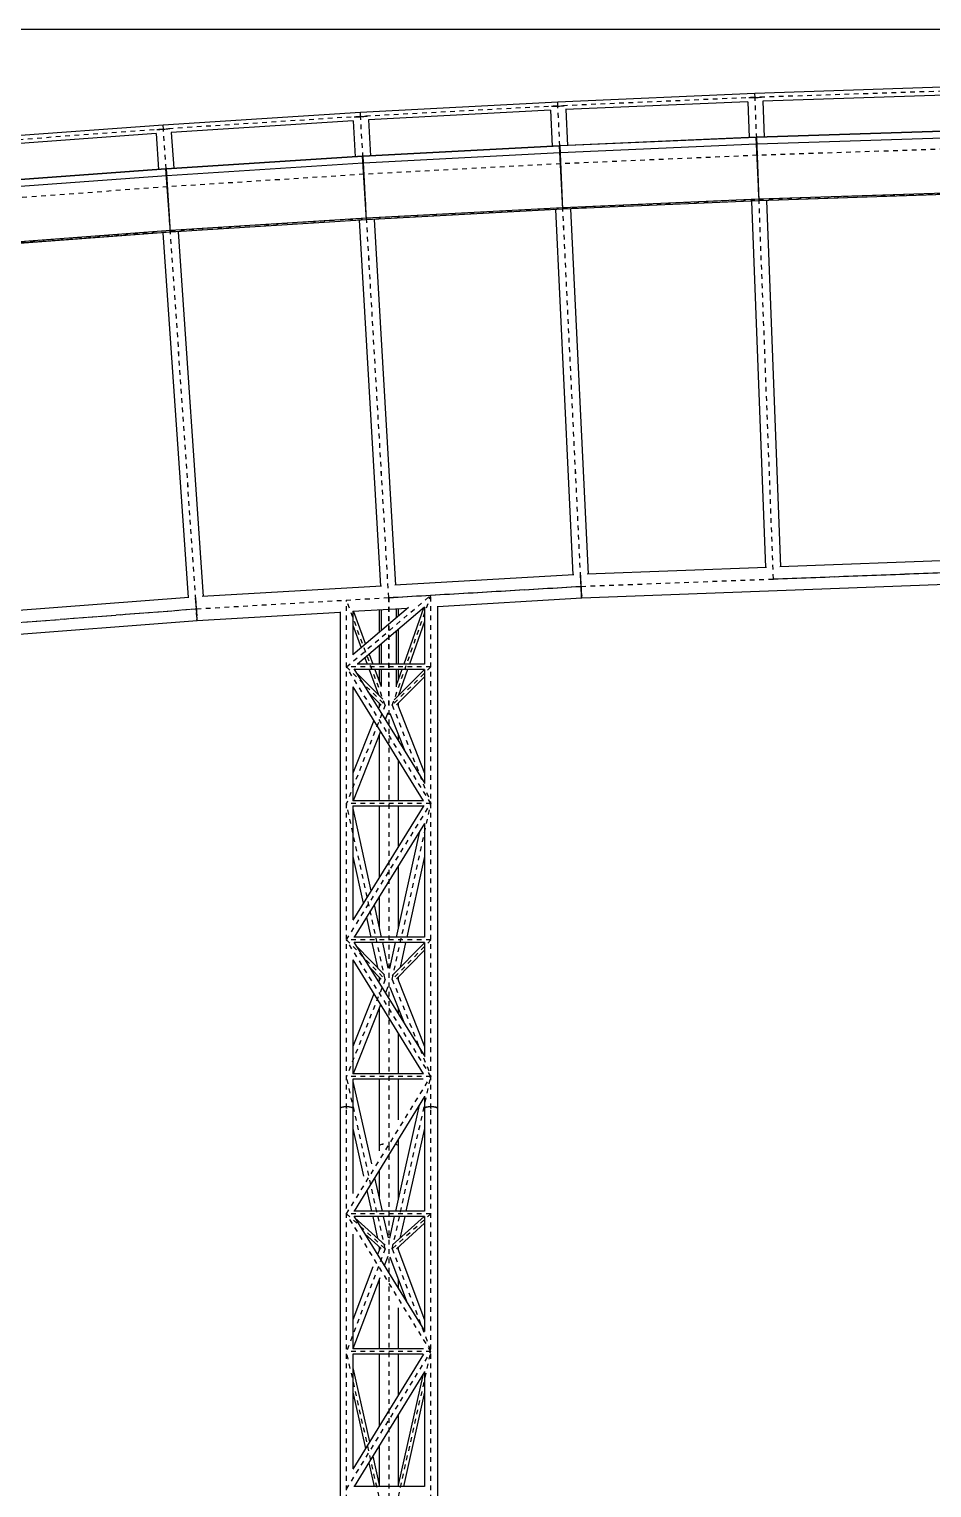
# Model space of a CAD drawing. Header units: millimetres. Extents: x 149919 to 150445, y 136651 to 136866.
# Drawn here: x 150285.9 to 150305.14, y 136834.44 to 136865.53 of the extents above; entities that cross this region are included whole.
import ezdxf

# ---------------------------------------------------------------- set-up
doc = ezdxf.new("R2010")
doc.units = ezdxf.units.MM
doc.header["$LTSCALE"] = 0.25
doc.linetypes.add('CENTER', pattern=[50.8, 31.75, -6.35, 6.35, -6.35])
doc.linetypes.add('XKITLINE00', pattern=[0])

# ---------------------------------------------------------------- blocks, each defined once
blk = doc.blocks.new('çatıı')
at = {"color": 8, "linetype": 'XKITLINE00'}
for p, q in [((16376.1, 21392.2), (15955.6, 21378.3)), ((15535.1, 21360.1), (15114.6, 21337.7)), ((15535.5, 21351.7), (15535.1, 21360.1)), ((15955.5, 21378.3), (15535.2, 21360.1)), ((15535.5, 21351.7), (15535.2, 21360.1)), ((15940.1, 21360.8), (15552, 21344)), ((15940.1, 21360.8), (15943, 21284.3)), ((15942.5, 21368.8), (15942.2, 21368.9)), ((15944.5, 21368.8), (15942.5, 21368.8)), ((15942.9, 21368.9), (15942.8, 21368.9)), ((15944.9, 21368.8), (15942.9, 21368.9)), ((15946.9, 21368.7), (15944.5, 21368.8)), ((15947.2, 21368.8), (15944.9, 21368.8)), ((15949.7, 21368.7), (15946.9, 21368.7)), ((15949.9, 21368.8), (15947.2, 21368.8)), ((15952.8, 21368.8), (15949.7, 21368.7)), ((15952.9, 21368.8), (15949.9, 21368.8)), ((15955.9, 21368.9), (15952.8, 21368.8)), ((15955.9, 21368.9), (15952.9, 21368.8)), ((15955.9, 21369.9), (15955.5, 21378.3)), ((15955.9, 21369.9), (15955.6, 21378.3)), ((15955.9, 21369.9), (15955.9, 21368.9)), ((15955.9, 21369.9), (15955.9, 21368.9)), ((15959, 21369.1), (15955.9, 21368.9)), ((15959.1, 21369), (15955.9, 21368.9)), ((15961.9, 21369.2), (15959, 21369.1)), ((15962.1, 21369.2), (15959.1, 21369)), ((15964.6, 21369.4), (15961.9, 21369.2)), ((15964.9, 21369.4), (15962.1, 21369.2)), ((15966.9, 21369.6), (15964.6, 21369.4)), ((15967.3, 21369.6), (15964.9, 21369.4)), ((15968.9, 21369.9), (15966.9, 21369.6)), ((15969.3, 21369.9), (15967.3, 21369.6)), ((15969, 21369.9), (15968.9, 21369.9)), ((15969.6, 21369.9), (15969.3, 21369.9)), ((16360.5, 21374.9), (15972.3, 21362)), ((15972.3, 21362), (15975.3, 21285.5)), ((15114.5, 21337.7), (14694.2, 21310.9)), ((15101.6, 21327.9), (15101.3, 21328)), ((15103.6, 21327.9), (15101.6, 21327.9)), ((15102.1, 21328), (15101.9, 21328)), ((15104, 21328), (15102.1, 21328)), ((15106.1, 21327.9), (15103.6, 21327.9)), ((15106.4, 21328), (15104, 21328)), ((15108.9, 21328), (15106.1, 21327.9)), ((15109.1, 21328), (15106.4, 21328)), ((15111.9, 21328.1), (15108.9, 21328)), ((15112, 21328.1), (15109.1, 21328)), ((15115.1, 21328.3), (15111.9, 21328.1)), ((15115.1, 21328.3), (15112, 21328.1)), ((15115, 21329.3), (15114.5, 21337.7)), ((15115, 21329.3), (15114.6, 21337.7)), ((15115, 21329.3), (15115.1, 21328.3)), ((15115, 21329.3), (15115.1, 21328.3)), ((15118.2, 21328.5), (15115.1, 21328.3)), ((15118.1, 21328.5), (15115.1, 21328.3)), ((15121, 21328.7), (15118.1, 21328.5)), ((15121.2, 21328.7), (15118.2, 21328.5)), ((15123.7, 21329), (15121, 21328.7)), ((15124, 21329), (15121.2, 21328.7)), ((15126.1, 21329.2), (15123.7, 21329)), ((15126.4, 21329.2), (15124, 21329)), ((15128, 21329.5), (15126.1, 21329.2)), ((15128.4, 21329.5), (15126.4, 21329.2)), ((15128.1, 21329.5), (15128, 21329.5)), ((15128.8, 21329.6), (15128.4, 21329.5)), ((15519.9, 21342.5), (15131.6, 21321.8)), ((15519.8, 21342.5), (15523.5, 21266)), ((15522.2, 21350.5), (15521.8, 21350.6)), ((15524.2, 21350.5), (15522.2, 21350.5)), ((15522.6, 21350.6), (15522.4, 21350.6)), ((15524.6, 21350.5), (15522.6, 21350.6)), ((15526.6, 21350.5), (15524.2, 21350.5)), ((15526.9, 21350.5), (15524.6, 21350.5)), ((15529.4, 21350.5), (15526.6, 21350.5)), ((15529.6, 21350.6), (15526.9, 21350.5)), ((15532.4, 21350.6), (15529.4, 21350.5)), ((15532.6, 21350.6), (15529.6, 21350.6)), ((15535.6, 21350.7), (15532.4, 21350.6)), ((15535.6, 21350.8), (15532.6, 21350.6)), ((15535.5, 21351.7), (15535.6, 21350.8)), ((15535.5, 21351.7), (15535.6, 21350.8)), ((15538.7, 21350.9), (15535.6, 21350.7)), ((15538.6, 21350.9), (15535.6, 21350.8)), ((15541.6, 21351.1), (15538.6, 21350.9)), ((15541.8, 21351.1), (15538.7, 21350.9)), ((15544.2, 21351.3), (15541.6, 21351.1)), ((15544.5, 21351.3), (15541.8, 21351.1)), ((15546.6, 21351.6), (15544.2, 21351.3)), ((15547, 21351.6), (15544.5, 21351.3)), ((15548.5, 21351.8), (15546.6, 21351.6)), ((15549, 21351.8), (15547, 21351.6)), ((15548.7, 21351.9), (15548.5, 21351.8)), ((15549.3, 21351.9), (15549, 21351.8)), ((15552.1, 21344.1), (15555.8, 21267.5)), ((14694.1, 21310.9), (14273.6, 21279.9)), ((14681.4, 21301.1), (14681, 21301.1)), ((14683.4, 21301), (14681.4, 21301.1)), ((14681.8, 21301.1), (14681.6, 21301.1)), ((14683.8, 21301.1), (14681.8, 21301.1)), ((14685.8, 21301.1), (14683.4, 21301)), ((14686.1, 21301.1), (14683.8, 21301.1)), ((14688.6, 21301.2), (14685.8, 21301.1)), ((14688.8, 21301.2), (14686.1, 21301.1)), ((14691.6, 21301.3), (14688.6, 21301.2)), ((14691.7, 21301.4), (14688.8, 21301.2)), ((14694.8, 21301.5), (14691.6, 21301.3)), ((14694.8, 21301.6), (14691.7, 21301.4)), ((14694.7, 21302.5), (14694.1, 21310.9)), ((14694.7, 21302.5), (14694.2, 21310.9)), ((14694.7, 21302.5), (14694.8, 21301.6)), ((14694.7, 21302.5), (14694.8, 21301.6)), ((14697.9, 21301.8), (14694.8, 21301.5)), ((14697.8, 21301.8), (14694.8, 21301.6)), ((14700.7, 21302.1), (14697.8, 21301.8)), ((14700.9, 21302), (14697.9, 21301.8)), ((14703.4, 21302.3), (14700.7, 21302.1)), ((14703.7, 21302.3), (14700.9, 21302)), ((14705.8, 21302.6), (14703.4, 21302.3)), ((14706.2, 21302.6), (14703.7, 21302.3)), ((14707.7, 21302.9), (14705.8, 21302.6)), ((14708.1, 21302.9), (14706.2, 21302.6)), ((14707.9, 21302.9), (14707.7, 21302.9)), ((14708.5, 21303), (14708.1, 21302.9)), ((15099.4, 21319.9), (14711.4, 21295.2)), ((14711.4, 21295.2), (14716.7, 21218.8)), ((15099.4, 21319.9), (15103.8, 21243.4)), ((15131.6, 21321.8), (15136.1, 21245.3)), ((16378.1, 21298.8), (15959.8, 21285)), ((16378.1, 21298.3), (15959.8, 21284.5)), ((14679.2, 21293), (14290.9, 21264.3)), ((14679.2, 21293), (14684.4, 21216.6)), ((15539, 21266.8), (15120.6, 21244.5)), ((15539, 21266.3), (15120.7, 21244)), ((15546.2, 21131.5), (15539, 21266.8)), ((15958.4, 21284.9), (15540.3, 21266.9)), ((15958.5, 21284.5), (15540.3, 21266.4)), ((15546.2, 21131.5), (15540.3, 21266.9)), ((15959.1, 21270.1), (15541, 21252)), ((15964.3, 21149.6), (15958.4, 21284.9)), ((15964.3, 21149.6), (15959.8, 21285)), ((16378.6, 21284), (15960.3, 21270.1)), ((15119.3, 21244.4), (14701.2, 21217.8)), ((15119.3, 21243.9), (14701.2, 21217.3)), ((15127.9, 21109.2), (15119.3, 21244.4)), ((15127.9, 21109.2), (15120.6, 21244.5)), ((15539.8, 21252), (15121.4, 21229.6)), ((14699.9, 21217.7), (14281.1, 21186.8)), ((14699.9, 21217.2), (14281.2, 21186.3)), ((14701, 21202.9), (14282.2, 21172)), ((14709.8, 21082.6), (14699.9, 21217.7)), ((14709.8, 21082.6), (14701.2, 21217.8)), ((15120.2, 21229.6), (14702.2, 21203)), ((15964.1, 21153), (15546, 21134.9)), ((15964.3, 21149.7), (15546.2, 21131.7)), ((15964.3, 21149.6), (15546.2, 21131.5)), ((15948.1, 21148.9), (15977.9, 20368.3)), ((15948.2, 21148.9), (15977.9, 20368.3)), ((16382.4, 21166.8), (15964.1, 21153)), ((16382.5, 21163.5), (15964.3, 21149.7)), ((16382.6, 21163.4), (15964.3, 21149.6)), ((15964.3, 21149.7), (15964.3, 21149.7)), ((15964.3, 21149.7), (15964.3, 21149.7)), ((15980.4, 21150.1), (16010.1, 20369.6)), ((15980.4, 21150.1), (16010.2, 20369.6)), ((15127.7, 21112.6), (14709.6, 21086)), ((15127.9, 21109.3), (14709.8, 21082.7)), ((15127.9, 21109.2), (14709.8, 21082.6)), ((15111.8, 21108.2), (15157.4, 20328.4)), ((15546, 21134.9), (15127.7, 21112.6)), ((15546.2, 21131.7), (15127.9, 21109.3)), ((15546.2, 21131.5), (15127.9, 21109.2)), ((15127.9, 21109.3), (15127.9, 21109.3)), ((15127.9, 21109.3), (15127.9, 21109.3)), ((15144, 21110), (15189.6, 20330.2)), ((15530.1, 21130.7), (15567.7, 20352.4)), ((15530.1, 21130.7), (15567.6, 20352.4)), ((15546.2, 21131.7), (15546.2, 21131.7)), ((15546.2, 21131.7), (15546.2, 21131.7)), ((15562.3, 21132.2), (15599.9, 20353.9)), ((15562.3, 21132.2), (15599.9, 20353.9)), ((14709.6, 21086), (14290.9, 21055)), ((14709.8, 21082.7), (14291.1, 21051.8)), ((14709.8, 21082.6), (14291.1, 21051.7)), ((14693.7, 21081.4), (14747.2, 20304.1)), ((14709.8, 21082.7), (14709.8, 21082.7)), ((14709.8, 21082.7), (14709.8, 21082.7)), ((14725.9, 21083.6), (14779.4, 20306.2)), ((15979.8, 20368.4), (15598, 20353.8)), ((16390, 20384), (16008.2, 20369.5)), ((15569.6, 20352.5), (15187.7, 20330.1)), ((15585, 20327.9), (15583.6, 20351.4)), ((15585, 20327.9), (15584.1, 20351.4)), ((15584.8, 20332.8), (15584.7, 20332.8)), ((15584.8, 20332.6), (15584.7, 20332.6)), ((16406, 20333.8), (15586.2, 20302.6)), ((14749.1, 20304.2), (14367.2, 20274.8)), ((14765, 20280), (14763.2, 20303.4)), ((14765, 20280), (14763.6, 20303.4)), ((15159.4, 20328.5), (14777.4, 20306.1)), ((15586.2, 20302.6), (15278.6, 20284.6)), ((15585, 20327.9), (15585.1, 20324)), ((15585.9, 20313), (15585, 20327.9)), ((15585.1, 20324), (15585.3, 20320.1)), ((15585.3, 20320.1), (15585.3, 20320.1)), ((15585.6, 20313), (15585.3, 20320.1)), ((15585.4, 20316.4), (15585.4, 20316.4)), ((15585.6, 20313), (15585.6, 20313)), ((15585.8, 20307.4), (15585.6, 20313)), ((15585.7, 20310), (15585.7, 20310)), ((15585.8, 20307.4), (15585.8, 20307.4)), ((15585.9, 20303.8), (15585.8, 20307.4)), ((15585.9, 20313), (15586, 20310)), ((15585.9, 20305.3), (15585.9, 20305.3)), ((15585.9, 20303.8), (15585.9, 20303.8)), ((15586, 20310), (15586.2, 20307.4)), ((15586.4, 20303.8), (15586.2, 20307.4)), ((14764.7, 20284.8), (14764.6, 20284.8)), ((14764.7, 20284.6), (14764.6, 20284.6)), ((14765, 20280), (14765.2, 20276)), ((14765.9, 20268.5), (14765, 20280)), ((14765.2, 20276), (14765.5, 20272.1)), ((14765.5, 20272.1), (14765.5, 20272.1)), ((14766, 20262), (14765.5, 20272.1)), ((14765.9, 20268.5), (14766.1, 20265.1)), ((15071.3, 20272.4), (14766.5, 20254.6)), ((15071.3, 20273.3), (15071.3, 19215.5)), ((15216.8, 20282.6), (15098.3, 20182)), ((15214.7, 20280.8), (15098.6, 20274)), ((15098.6, 20274.8), (15098.6, 20182.2)), ((15100.1, 20274.1), (15125.5, 20205)), ((15251.3, 20283.2), (15108.6, 20162)), ((15154.7, 20277.3), (15154.7, 20229.8)), ((15158.9, 20277.6), (15158.9, 20233.4)), ((15191.1, 20279.4), (15191.1, 20260.8)), ((15195.3, 20279.7), (15195.3, 20264.3)), ((15249.2, 20281.4), (15207.2, 20162)), ((15251.3, 20283), (15251, 20283)), ((15251.3, 20283.6), (15251.3, 20162)), ((15278.6, 20285.4), (15278.6, 19215.5)), ((14766.9, 20254.6), (13946.9, 20191.5)), ((14765.7, 20268.4), (14765.7, 20268.4)), ((14765.9, 20265.1), (14765.9, 20265.1)), ((14766, 20262), (14766, 20262)), ((14766, 20262), (14766.2, 20259.4)), ((14766.6, 20259.5), (14766.1, 20265.1)), ((14766.2, 20259.4), (14766.2, 20259.4)), ((14766.2, 20259.4), (14766.3, 20257.4)), ((14766.3, 20257.4), (14766.3, 20257.4)), ((14766.5, 20254.9), (14766.3, 20257.4)), ((14766.4, 20255.8), (14766.4, 20255.8)), ((14766.5, 20254.9), (14766.5, 20254.9)), ((14766.5, 20254.9), (14766.5, 20254.6)), ((14766.9, 20255.9), (14766.6, 20259.5)), ((14766.9, 20255.9), (14766.9, 20254.9)), ((14766.9, 20254.9), (14766.9, 20254.6)), ((15098.6, 20245.2), (15116.3, 20197.2)), ((15251.3, 20253.2), (15219.3, 20162)), ((15191.1, 20232.1), (15191.1, 20162)), ((15195.3, 20235.6), (15195.3, 20162)), ((15124.4, 20175.4), (15129.3, 20162)), ((15133.5, 20183.2), (15141.3, 20162)), ((15154.7, 20201.1), (15154.7, 20162)), ((15158.9, 20204.7), (15158.9, 20162)), ((15100.6, 20151.8), (15251.6, 19907.8)), ((15251.3, 20150.6), (15101.3, 20150.6)), ((15251.5, 20162), (15107.6, 20162)), ((15133.5, 20150.6), (15153.4, 20096.5)), ((15145.5, 20150.6), (15158.9, 20114.4)), ((15154.7, 20150.6), (15154.7, 20125.7)), ((15158.9, 20150.6), (15158.9, 20114.3)), ((15251.2, 20150.6), (15186.3, 20086.3)), ((15191.1, 20150.6), (15191.1, 20113.4)), ((15203.2, 20150.6), (15191.1, 20116.3)), ((15195.3, 20150.6), (15195.3, 20128.2)), ((15215.3, 20150.6), (15196, 20095.9)), ((15251.3, 20150.8), (15251.3, 19908.1)), ((15098.6, 20113.6), (15098.6, 19871)), ((15098.6, 20113.5), (15248.6, 19871)), ((15162.7, 20087.4), (15105.4, 20144.1)), ((15251.3, 20134.8), (15191.5, 20075.6)), ((15159, 20075), (15130.8, 20102.9)), ((15155.7, 20074.5), (15152.9, 20067.3)), ((15154.7, 20079.3), (15154.7, 20071.9)), ((15172.8, 20058.3), (15167.2, 20044.1)), ((15177.4, 20057.6), (15210, 19974.9)), ((15194.1, 20075), (15251.3, 19929.8)), ((15195.3, 20079.4), (15195.3, 20072)), ((15142.9, 20042), (15098.6, 19929.8)), ((15157.2, 20018.8), (15099, 19871)), ((15154.7, 20012.3), (15154.7, 19871)), ((15195.3, 20012.3), (15195.3, 19998.7)), ((15195.3, 19957.3), (15195.3, 19871)), ((15249.1, 19871), (15098.5, 19871)), ((15249.6, 19861.1), (15098.3, 19616.7)), ((15098.6, 19859.8), (15098.6, 19617.2)), ((15248.7, 19859.6), (15098.6, 19859.6)), ((15098.6, 19854.3), (15137.1, 19679.3)), ((15154.7, 19859.6), (15154.7, 19707.8)), ((15195.3, 19859.6), (15195.3, 19773.4)), ((15251.3, 19822.6), (15101.3, 19580.1)), ((15240.6, 19805.1), (15191.1, 19580.1)), ((15251.3, 19822.8), (15251.3, 19580.1)), ((15098.6, 19752.3), (15120.6, 19652.6)), ((15251.3, 19752.4), (15213.5, 19580.1)), ((15195.3, 19732), (15195.3, 19599.3)), ((15143.8, 19648.8), (15158.9, 19580.1)), ((15154.7, 19666.3), (15154.7, 19599.4)), ((15127.3, 19622), (15136.5, 19580.1)), ((15100.6, 19569.9), (15251.6, 19325.8)), ((15251.5, 19580.1), (15100.9, 19580.1)), ((15251.3, 19568.7), (15101.3, 19568.7)), ((15106.2, 19560.8), (15166.1, 19499.7)), ((15139, 19568.7), (15150.8, 19515.3)), ((15161.4, 19568.7), (15173.4, 19514.4)), ((15188.6, 19568.7), (15176.4, 19513.4)), ((15251.3, 19568.5), (15182.4, 19498.2)), ((15210.9, 19568.7), (15199.2, 19515.3)), ((15251.3, 19568.9), (15251.3, 19326.2)), ((15098.6, 19531.7), (15098.6, 19289.1)), ((15098.6, 19531.6), (15248.6, 19289.1)), ((15251.3, 19552.4), (15191.5, 19491.3)), ((15133.3, 19517), (15159, 19490.8)), ((15154.7, 19495.2), (15154.7, 19487.6)), ((15155.3, 19494.5), (15155.4, 19494.1)), ((15194.7, 19494.6), (15194.6, 19494.6)), ((15195.3, 19495.3), (15195.3, 19487.7)), ((15155.7, 19490.2), (15153.4, 19484.5)), ((15173, 19474.5), (15167.8, 19461.4)), ((15177.3, 19473.8), (15208.5, 19395.5)), ((15194.1, 19490.7), (15251.3, 19347.2)), ((15143.4, 19459.3), (15098.6, 19347.1)), ((15157.7, 19436.2), (15099, 19289.1)), ((15154.7, 19428.6), (15154.7, 19289.1)), ((15195.3, 19428.6), (15195.3, 19416.8)), ((15195.3, 19375.4), (15195.3, 19289.1)), ((15249.1, 19289.1), (15098.5, 19289.1)), ((15098.6, 19277.9), (15098.6, 19215.5)), ((15248.7, 19277.7), (15098.6, 19277.7)), ((15154.7, 19277.7), (15154.7, 19135.4)), ((15195.3, 19277.7), (15195.3, 19190.8)), ((15098.6, 19272.6), (15138, 19097.5)), ((15071.7, 19216.2), (15071.3, 19215.5)), ((15071.3, 19215.5), (15071.3, 18041.9)), ((15071.7, 19216.1), (15071.4, 19215.5)), ((15072.7, 19216.9), (15071.7, 19216.2)), ((15072.7, 19216.7), (15071.7, 19216.1)), ((15074.3, 19217.5), (15072.7, 19216.9)), ((15074.3, 19217.3), (15072.7, 19216.7)), ((15076.5, 19218.1), (15074.3, 19217.5)), ((15076.5, 19217.7), (15074.3, 19217.3)), ((15074.8, 19217.5), (15074.4, 19217.3)), ((15076.9, 19218), (15074.8, 19217.5)), ((15079.1, 19218.5), (15076.5, 19218.1)), ((15079.1, 19218.1), (15076.5, 19217.7)), ((15079.3, 19218.3), (15076.9, 19218)), ((15082, 19218.7), (15079.1, 19218.5)), ((15082, 19218.3), (15079.1, 19218.1)), ((15082.1, 19218.6), (15079.3, 19218.3)), ((15085, 19218.8), (15082, 19218.7)), ((15085, 19218.4), (15082, 19218.3)), ((15085, 19218.7), (15082.1, 19218.6)), ((15088, 19218.7), (15085, 19218.8)), ((15087.9, 19218.6), (15085, 19218.7)), ((15088, 19218.3), (15085, 19218.4)), ((15090.7, 19218.3), (15087.9, 19218.6)), ((15090.9, 19218.5), (15088, 19218.7)), ((15090.9, 19218.1), (15088, 19218.3)), ((15093.1, 19218), (15090.7, 19218.3)), ((15093.5, 19218.1), (15090.9, 19218.5)), ((15093.5, 19217.7), (15090.9, 19218.1)), ((15095.2, 19217.5), (15093.1, 19218)), ((15095.7, 19217.5), (15093.5, 19218.1)), ((15095.7, 19217.3), (15093.5, 19217.7)), ((15095.6, 19217.3), (15095.2, 19217.5)), ((15097.3, 19216.9), (15095.7, 19217.5)), ((15097.3, 19216.7), (15095.7, 19217.3)), ((15098.3, 19216.2), (15097.3, 19216.9)), ((15098.3, 19216.1), (15097.3, 19216.7)), ((15098.3, 19216.2), (15098.6, 19215.5)), ((15098.3, 19216.1), (15098.6, 19215.5)), ((15098.6, 19215.5), (15098.6, 19033.6)), ((15251.3, 19240.4), (15101.3, 18996.3)), ((15240, 19222), (15189.3, 18996.3)), ((15251.3, 19241.1), (15251.3, 19215.5)), ((15251.7, 19216.2), (15251.3, 19215.5)), ((15251.7, 19216.1), (15251.3, 19215.5)), ((15251.3, 19215.5), (15251.3, 18996.3)), ((15252.7, 19216.9), (15251.7, 19216.2)), ((15252.7, 19216.7), (15251.7, 19216.1)), ((15254.3, 19217.6), (15252.7, 19216.9)), ((15254.3, 19217.3), (15252.7, 19216.7)), ((15256.5, 19218.1), (15254.3, 19217.6)), ((15256.5, 19217.7), (15254.3, 19217.3)), ((15254.8, 19217.5), (15254.3, 19217.3)), ((15256.9, 19218), (15254.8, 19217.5)), ((15259.1, 19218.5), (15256.5, 19218.1)), ((15259.1, 19218.1), (15256.5, 19217.7)), ((15259.3, 19218.4), (15256.9, 19218)), ((15262, 19218.7), (15259.1, 19218.5)), ((15262, 19218.3), (15259.1, 19218.1)), ((15262.1, 19218.6), (15259.3, 19218.4)), ((15265, 19218.8), (15262, 19218.7)), ((15265, 19218.4), (15262, 19218.3)), ((15265, 19218.7), (15262.1, 19218.6)), ((15268, 19218.7), (15265, 19218.8)), ((15267.9, 19218.6), (15265, 19218.7)), ((15268, 19218.3), (15265, 19218.4)), ((15270.7, 19218.4), (15267.9, 19218.6)), ((15270.9, 19218.5), (15268, 19218.7)), ((15270.9, 19218.1), (15268, 19218.3)), ((15273.1, 19218), (15270.7, 19218.4)), ((15273.5, 19218.1), (15270.9, 19218.5)), ((15273.5, 19217.7), (15270.9, 19218.1)), ((15275.2, 19217.5), (15273.1, 19218)), ((15275.7, 19217.6), (15273.5, 19218.1)), ((15275.7, 19217.3), (15273.5, 19217.7)), ((15275.7, 19217.3), (15275.2, 19217.5)), ((15277.3, 19216.9), (15275.7, 19217.6)), ((15277.3, 19216.7), (15275.7, 19217.3)), ((15278.3, 19216.2), (15277.3, 19216.9)), ((15278.3, 19216.1), (15277.3, 19216.7)), ((15278.3, 19216.2), (15278.6, 19215.5)), ((15278.3, 19216.1), (15278.6, 19215.5)), ((15278.6, 19215.5), (15278.6, 18041.9)), ((15098.6, 19172.7), (15121.5, 19070.8)), ((15251.3, 19172.8), (15211.7, 18996.3)), ((15155, 19136.2), (15154.7, 19135.4)), ((15155, 19136.1), (15154.7, 19135.4)), ((15154.7, 19135.4), (15154.7, 19124.8)), ((15155.9, 19136.9), (15155, 19136.2)), ((15155.9, 19136.8), (15155, 19136.1)), ((15157.4, 19137.7), (15155.9, 19136.9)), ((15157.4, 19137.5), (15155.9, 19136.8)), ((15159.4, 19138.3), (15157.4, 19137.7)), ((15159.4, 19138.1), (15157.4, 19137.5)), ((15161.9, 19138.9), (15159.4, 19138.3)), ((15161.9, 19138.7), (15159.4, 19138.1)), ((15163.5, 19139.2), (15161.9, 19138.9)), ((15163.4, 19138.9), (15161.9, 19138.7)), ((15190.5, 19138.1), (15188.7, 19138.5)), ((15190.5, 19138.3), (15188.8, 19138.7)), ((15192.6, 19137.7), (15190.5, 19138.3)), ((15192.6, 19137.5), (15190.5, 19138.1)), ((15194.1, 19136.9), (15192.6, 19137.7)), ((15194.1, 19136.8), (15192.6, 19137.5)), ((15195, 19136.2), (15194.1, 19136.9)), ((15195, 19136.1), (15194.1, 19136.8)), ((15195, 19136.2), (15195.3, 19135.4)), ((15195, 19136.1), (15195.3, 19135.4)), ((15195.3, 19149.3), (15195.3, 19135.4)), ((15195.3, 19135.4), (15195.3, 19023)), ((15144.8, 19067.1), (15160.7, 18996.3)), ((15154.7, 19083.2), (15154.7, 19023.1)), ((15128.4, 19040.4), (15138.3, 18996.3)), ((15251.5, 18996.3), (15100.9, 18996.3)), ((15100.6, 18986), (15251.6, 18739.9)), ((15251.3, 18984.9), (15101.3, 18984.9)), ((15167.2, 18924), (15103.1, 18981.8)), ((15140.8, 18984.9), (15151.3, 18938.4)), ((15163.3, 18984.9), (15173.5, 18939.5)), ((15186.7, 18984.9), (15176.3, 18938.5)), ((15250.2, 18984.9), (15183.1, 18924.3)), ((15251.3, 18970.6), (15191.2, 18916.3)), ((15209.2, 18984.9), (15198.7, 18938.4)), ((15251.3, 18985.1), (15251.3, 18740.3)), ((15098.6, 18947.5), (15098.6, 18702.9)), ((15158.7, 18916.5), (15124.1, 18947.7)), ((15155.7, 18915.9), (15151.1, 18903.6)), ((15154.7, 18920), (15154.7, 18913.1)), ((15194.1, 18916.3), (15251.3, 18764.5)), ((15195.3, 18920), (15195.3, 18913.2)), ((15141.4, 18877.9), (15098.6, 18764.4)), ((15173, 18899.8), (15165.6, 18880)), ((15177.2, 18899.1), (15214.3, 18800.6)), ((15155.9, 18854.3), (15098.8, 18702.9)), ((15154.7, 18851.1), (15154.7, 18702.9)), ((15195.3, 18851.1), (15195.3, 18831.6)), ((15195.3, 18790), (15195.3, 18702.9)), ((15249, 18702.9), (15098.5, 18702.9)), ((15098.6, 18691.7), (15098.6, 18446.9)), ((15248.9, 18691.7), (15098.6, 18446.8)), ((15248.7, 18691.5), (15098.6, 18691.5)), ((15154.7, 18691.5), (15154.7, 18538.2)), ((15195.3, 18691.5), (15195.3, 18604.4)), ((15098.6, 18662.4), (15134, 18504.6)), ((15251.3, 18654.1), (15101.3, 18409.5)), ((15251.3, 18654.3), (15251.3, 18409.5)), ((15248.5, 18649.5), (15194.7, 18409.5)), ((15098.6, 18610.3), (15125.5, 18490.6)), ((15251.3, 18610.5), (15206.3, 18409.5)), ((15195.3, 18562.8), (15195.3, 18412.3)), ((15154.7, 18496.6), (15154.7, 18412.5)), ((15140.9, 18474.1), (15155.4, 18409.5)), ((15132.3, 18460.1), (15143.7, 18409.5)), ((15251.5, 18409.5), (15100.9, 18409.5))]:
    blk.add_line(p, q, dxfattribs=at)
at = {"color": 8, "linetype": 'CENTER'}
for p, q in [((15955.9, 21369.9), (15535.5, 21351.7)), ((16376.4, 21383.8), (15955.9, 21369.9)), ((15995, 20343.6), (15955.9, 21369.9)), ((15115, 21329.3), (14694.7, 21302.5)), ((15535.5, 21351.7), (15115, 21329.3)), ((15175, 20303.9), (15115, 21329.3)), ((15585, 20327.9), (15535.5, 21351.7)), ((14694.7, 21302.5), (14274.2, 21271.5)), ((14765, 20280), (14694.7, 21302.5)), ((15960.6, 21246.5), (15541.5, 21228.4)), ((16379.8, 21260.3), (15960.6, 21246.5)), ((15995, 20343.6), (15960.6, 21246.5)), ((15122.2, 21206), (14703.2, 21179.3)), ((15541.5, 21228.4), (15122.2, 21206)), ((15175, 20303.9), (15122.2, 21206)), ((15585, 20327.9), (15541.5, 21228.4)), ((14703.2, 21179.3), (14283.9, 21148.4)), ((14765, 20280), (14703.2, 21179.3)), ((15546, 21134.9), (15964.1, 21153)), ((15964.1, 21153), (16382.4, 21166.8)), ((14709.6, 21086), (15127.7, 21112.6)), ((15127.7, 21112.6), (15546, 21134.9)), ((14290.9, 21055), (14709.6, 21086)), ((15585, 20327.9), (16405, 20359.2)), ((15585, 20327.9), (16405, 20359.2)), ((15585, 20327.9), (15995, 20343.6)), ((15995, 20343.6), (16405, 20359.2)), ((14765, 20280), (15585, 20327.9)), ((14765, 20280), (15585, 20327.9)), ((14765, 20280), (15175, 20303.9)), ((15085, 20156.3), (15265, 20309.2)), ((15175, 20303.9), (15585, 20327.9)), ((15175, 20303.9), (15175, 19135.4)), ((15175, 20074.6), (15175, 20303.9)), ((15182.5, 20074.6), (15265, 20309.2)), ((15265, 19215.5), (15265, 20309.2)), ((13945, 20216.8), (14765, 20280)), ((13945, 20216.8), (14765, 20280)), ((14355, 20248.4), (14765, 20280)), ((15085, 19215.5), (15085, 20298.7)), ((15167.5, 20074.6), (15085, 20298.7)), ((15085, 20156.3), (15167.5, 20074.6)), ((15265, 20156.3), (15085, 20156.3)), ((15265, 19865.3), (15085, 20156.3)), ((15265, 20156.3), (15182.5, 20074.6)), ((15167.5, 20074.6), (15085, 19865.3)), ((15182.5, 20074.6), (15265, 19865.3)), ((15085, 19574.4), (15265, 19865.3)), ((15167.5, 19490.2), (15085, 19865.3)), ((15265, 19865.3), (15085, 19865.3)), ((15182.5, 19490.2), (15265, 19865.3)), ((15265, 19283.4), (15085, 19574.4)), ((15265, 19574.4), (15085, 19574.4)), ((15085, 19574.4), (15167.5, 19490.2)), ((15265, 19574.4), (15182.5, 19490.2)), ((15167.5, 19490.2), (15085, 19283.4)), ((15182.5, 19490.2), (15265, 19283.4)), ((15265, 19283.4), (15085, 19283.4)), ((15085, 18990.6), (15265, 19283.4)), ((15167.5, 18916.1), (15085, 19283.4)), ((15182.5, 18916.1), (15265, 19283.4)), ((15085, 18041.9), (15085, 19215.5)), ((15265, 18041.9), (15265, 19215.5)), ((15175, 19135.4), (15175, 17973.6)), ((15265, 18697.2), (15085, 18990.6)), ((15265, 18990.6), (15085, 18990.6)), ((15085, 18990.6), (15167.5, 18916.1)), ((15265, 18990.6), (15182.5, 18916.1)), ((15167.5, 18916.1), (15085, 18697.2)), ((15182.5, 18916.1), (15265, 18697.2)), ((15265, 18697.2), (15085, 18697.2)), ((15167.5, 18329.3), (15085, 18697.2)), ((15085, 18403.8), (15265, 18697.2)), ((15182.5, 18329.3), (15265, 18697.2))]:
    blk.add_line(p, q, dxfattribs=at)
at = {"color": 8, "linetype": 'XKITLINE00'}
for centre in [(15955.9, 21369.9), (15955.9, 21369.9), (15955.9, 21369.9), (15115, 21329.3), (15115, 21329.3), (15115, 21329.3), (15535.5, 21351.7), (15535.5, 21351.7), (15535.5, 21351.7), (14694.7, 21302.5), (14694.7, 21302.5), (14694.7, 21302.5), (15960.6, 21246.5), (15960.6, 21246.5), (15960.6, 21246.5), (15122.2, 21206), (15122.2, 21206), (15122.2, 21206), (15541.5, 21228.4), (15541.5, 21228.4), (15541.5, 21228.4), (14703.2, 21179.3), (14703.2, 21179.3), (14703.2, 21179.3), (15964.1, 21153), (15964.1, 21153), (15127.7, 21112.6), (15127.7, 21112.6), (15546, 21134.9), (15546, 21134.9), (14709.6, 21086), (14709.6, 21086), (15995, 20343.6), (15995, 20343.6), (15995, 20343.6), (15995, 20343.6), (15995, 20343.6), (15175, 20303.9), (15175, 20303.9), (15175, 20303.9), (15175, 20303.9), (15175, 20303.9), (15175, 20303.9), (15175, 20303.9), (15265, 20309.2), (15265, 20309.2), (15265, 20309.2), (15585, 20327.9), (15585, 20327.9), (15585, 20327.9), (15585, 20327.9), (15585, 20327.9), (15585, 20327.9), (15585, 20327.9), (15585, 20327.9), (15585, 20327.9), (15585, 20327.9), (14765, 20280), (14765, 20280), (14765, 20280), (14765, 20280), (14765, 20280), (14765, 20280), (14765, 20280), (14765, 20280), (14765, 20280), (14765, 20280), (15085, 20298.7), (15085, 20298.7), (15085, 20156.3), (15085, 20156.3), (15085, 20156.3), (15085, 20156.3), (15265, 20156.3), (15265, 20156.3), (15167.5, 20074.6), (15167.5, 20074.6), (15167.5, 20074.6), (15175, 20074.6), (15182.5, 20074.6), (15182.5, 20074.6), (15182.5, 20074.6), (15085, 19865.3), (15085, 19865.3), (15085, 19865.3), (15265, 19865.3), (15265, 19865.3), (15265, 19865.3), (15265, 19865.3), (15265, 19865.3), (15085, 19574.4), (15085, 19574.4), (15085, 19574.4), (15085, 19574.4), (15265, 19574.4), (15265, 19574.4), (15167.5, 19490.2), (15167.5, 19490.2), (15167.5, 19490.2), (15182.5, 19490.2), (15182.5, 19490.2), (15182.5, 19490.2), (15085, 19283.4), (15085, 19283.4), (15085, 19283.4), (15265, 19283.4), (15265, 19283.4), (15265, 19283.4), (15265, 19283.4), (15265, 19283.4), (15085, 19215.5), (15085, 19215.5), (15265, 19215.5), (15265, 19215.5), (15175, 19135.4), (15175, 19135.4), (15085, 18990.6), (15085, 18990.6), (15085, 18990.6), (15085, 18990.6), (15265, 18990.6), (15265, 18990.6), (15167.5, 18916.1), (15167.5, 18916.1), (15167.5, 18916.1), (15182.5, 18916.1), (15182.5, 18916.1), (15182.5, 18916.1), (15085, 18697.2), (15085, 18697.2), (15085, 18697.2), (15265, 18697.2), (15265, 18697.2), (15265, 18697.2), (15265, 18697.2), (15265, 18697.2)]:
    blk.add_circle(centre, 0.05, dxfattribs=at)

msp = doc.modelspace()

# ---------------------------------------------------------------- linework, layer by layer
msp.add_lwpolyline([(150191.663, 136865.525), (150444.543, 136865.525), (150444.543, 136651.486), (150191.663, 136651.486)], close=True)

# ---------------------------------------------------------------- block references
at = {"xscale": 0.009999943142843078, "yscale": 0.009999943142843078, "zscale": 0.009999943142843078}
msp.add_blockref('çatıı', (150141.814, 136650.373), dxfattribs=at)

doc.saveas('drawing.dxf')
